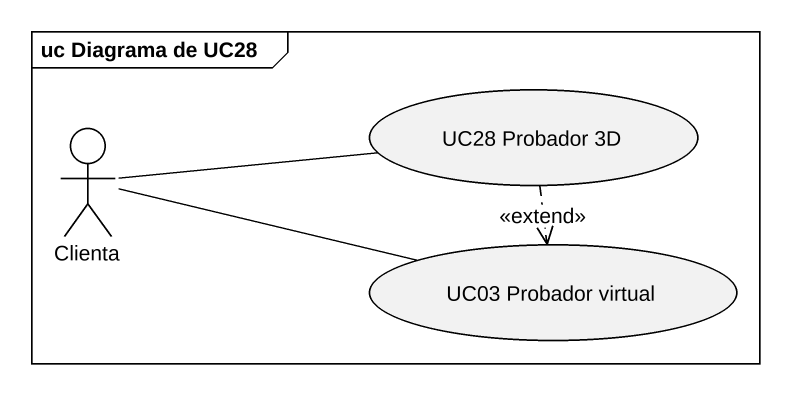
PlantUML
@startuml
mainframe uc Diagrama de UC28
usecase "UC28 Probador 3D" as UC28_Probador_3D
actor Clienta
usecase "UC03 Probador virtual" as UC03_Probador_virtual
UC28_Probador_3D ..> UC03_Probador_virtual : <<extend>>
Clienta -right- UC28_Probador_3D
Clienta -right- UC03_Probador_virtual
@enduml
